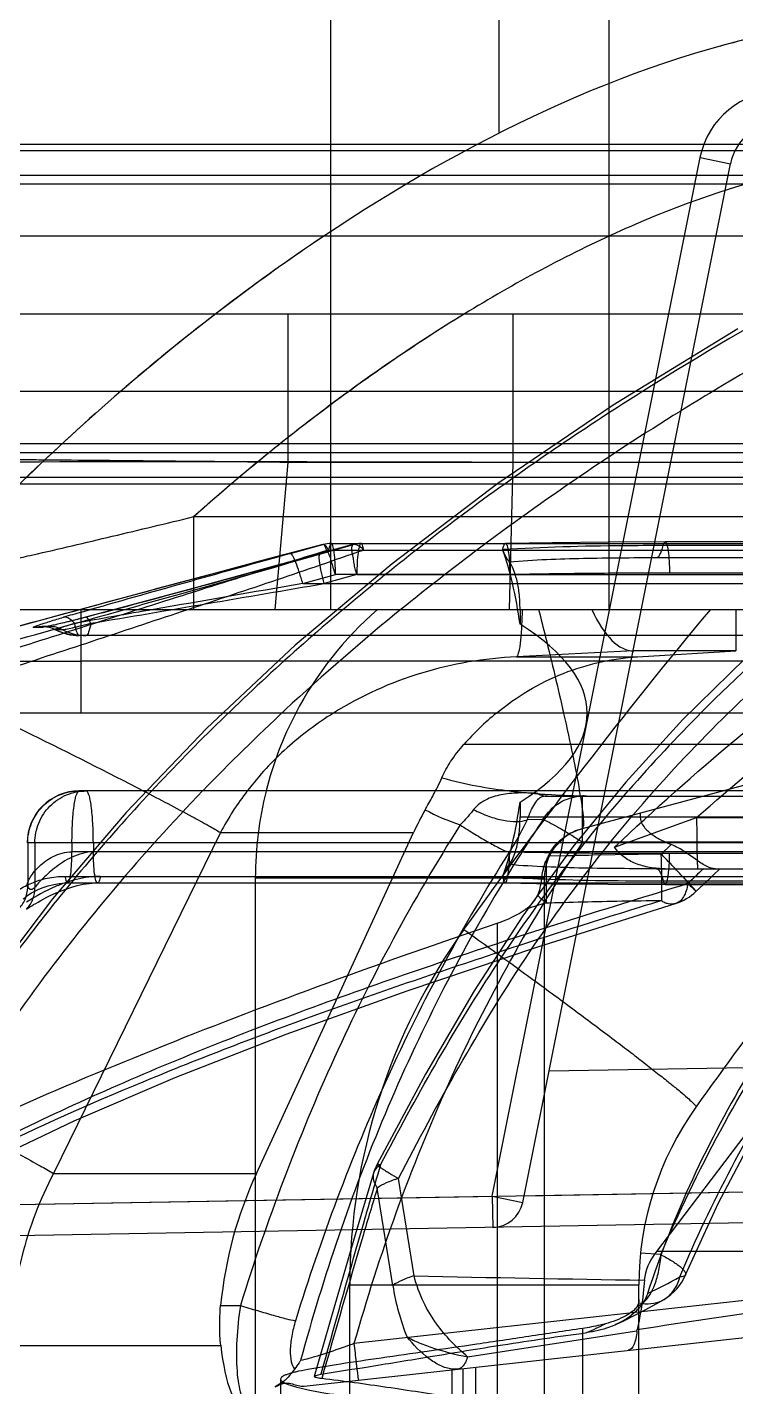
# Model space of a CAD drawing. Header units: millimetres. Extents: x 28656 to 29764, y -21384 to -20601.
# Drawn here: x 29175.79 to 29182.76, y -21156.93 to -21143.56 of the extents above; entities that cross this region are included whole.
import ezdxf

# ---------------------------------------------------------------- set-up
doc = ezdxf.new("R2010")
doc.units = ezdxf.units.MM
doc.header["$LTSCALE"] = 8
doc.layers.add('Cav-cor', color=30, linetype='Continuous')
doc.layers.add('dim', color=3, linetype='Continuous', lineweight=15)

# ---------------------------------------------------------------- blocks, each defined once
blk = doc.blocks.new('20160903.083224')
at = {"layer": 'Cav-cor', "color": 241}
for p, q in [((-43.75, 10.374), (-43.75, 17.638)), ((-45.41, 16.228), (-45.41, 5.688)), ((-42.671, 16.228), (-42.671, 5.688)), ((-29.193, 10.199), (-48.669, 10.199)), ((-48.66, 10.264), (-28.287, 10.265)), ((-43.819, -0.083), (-41.776, 10.132)), ((-43.519, -0.143), (-41.476, 10.072)), ((-41.776, 10.132), (-41.476, 10.072)), ((-48.644, 9.958), (-28.271, 9.959)), ((-27.708, 9.87), (-49.127, 9.87)), ((-28.218, 9.36), (-48.617, 9.36)), ((-57.186, 8.595), (-25.722, 8.595)), ((-46.537, 8.596), (-46.534, 8.599)), ((-45.83, 8.595), (-45.83, 7.134)), ((-43.618, 8.595), (-43.618, 7.134)), ((-28.218, 7.83), (-48.617, 7.83)), ((-49.127, 7.32), (-27.708, 7.32)), ((-48.644, 7.231), (-28.191, 7.231)), ((-45.83, 7.134), (-45.956, 5.688)), ((-36.007, 7.134), (-45.83, 7.134)), ((-43.618, 7.134), (-43.652, 5.688)), ((-48.669, 6.99), (-28.165, 6.99)), ((-48.66, 6.925), (-28.175, 6.925)), ((-46.753, 5.688), (-46.753, 6.601)), ((-46.753, 6.601), (-40.091, 6.601)), ((-45.189, 6.327), (-45.918, 6.126)), ((-45.804, 6.238), (-45.486, 6.326)), ((-45.481, 6.327), (-45.483, 6.327)), ((-45.403, 6.337), (-31.489, 6.337)), ((-45.188, 6.327), (-45.188, 6.327)), ((-31.344, 6.316), (-42.137, 6.316)), ((-31.325, 6.352), (-42.118, 6.352)), ((-45.511, 6.238), (-45.51, 6.238)), ((-45.432, 6.272), (-31.463, 6.272)), ((-42.203, 6.198), (2.237, 6.198)), ((-45.918, 6.126), (-46.764, 5.895)), ((-44.804, 6.138), (-45.757, 5.336)), ((-45.682, 5.943), (-45.361, 6.031)), ((-45.15, 6.031), (-45.472, 5.943)), ((-43.648, 6.032), (-45.361, 6.031)), ((-45.15, 6.031), (-31.531, 6.031)), ((-31.283, 6.046), (-42.076, 6.046)), ((-46.764, 5.895), (-47.52, 5.691)), ((-45.682, 5.943), (-30.632, 5.943)), ((-60.432, 5.688), (18.619, 5.688)), ((-47.865, 5.688), (-47.865, 4.668)), ((-47.859, 5.662), (-47.769, 5.688)), ((-47.52, 5.691), (-47.855, 5.602)), ((-43.546, 5.688), (-43.546, 5.543)), ((-41.424, 5.688), (-41.424, 5.28)), ((-48.248, 5.521), (-48.328, 5.51)), ((-48.258, 5.51), (-48.328, 5.51)), ((-48.178, 5.521), (-48.258, 5.51)), ((-48.178, 5.521), (-48.248, 5.521)), ((-48.111, 5.488), (-48.114, 5.488)), ((-48.041, 5.488), (-48.111, 5.488)), ((-47.991, 5.568), (-48.047, 5.554)), ((-47.927, 5.584), (-47.991, 5.568)), ((-47.855, 5.602), (-47.927, 5.584)), ((-47.818, 5.612), (-47.82, 5.611)), ((-0.06, 5.433), (-47.882, 5.433)), ((-45.757, 5.336), (-46.627, 4.521)), ((-42.429, 5.28), (-43.582, 5.222)), ((-43.582, 5.222), (-42.391, 5.222)), ((-41.424, 5.28), (-42.429, 5.28)), ((-42.391, 5.222), (-41.424, 5.28)), ((-57.951, 5.178), (-47.865, 5.178)), ((-57.951, 5.178), (-47.865, 5.178)), ((-35.019, 5.178), (-47.865, 5.178)), ((-36.877, 5.155), (-42.947, 3.528)), ((-29.398, 4.668), (-57.08, 4.668)), ((-46.627, 4.521), (-47.42, 3.69)), ((-44.097, 4.362), (-18.867, 4.362)), ((-38.546, 4.192), (-42.205, -0.627)), ((-0.06, 3.903), (-47.882, 3.903)), ((-43.546, 3.793), (-43.546, 3.648)), ((-43.28, 3.852), (-18.916, 3.852)), ((-42.952, 3.85), (-42.951, 3.847)), ((-42.914, 3.854), (-42.932, 3.855)), ((-42.932, 3.399), (-42.932, 3.852)), ((-43.546, 3.648), (0.893, 3.648)), ((-43.32, 3.621), (-43.476, 3.62)), ((-42.616, 3.35), (-41.809, 3.643)), ((-42.364, 3.684), (-42.364, 3.648)), ((-41.809, 3.643), (-36.815, 3.643)), ((-46.492, 3.494), (-48.134, 0.141)), ((-46.492, 3.494), (-44.593, 3.494)), ((-46.139, 0.141), (-44.593, 3.494)), ((-30.632, 3.393), (-48.392, 3.393)), ((-48.387, 3.393), (-48.387, 2.953)), ((-48.317, 3.393), (-48.317, 2.953)), ((-47.952, 3.393), (-47.952, 3.304)), ((-47.742, 3.393), (-47.742, 3.304)), ((-39.201, 3.399), (-42.932, 3.399)), ((-42.159, 3.281), (-42.06, 3.376)), ((-31.531, 3.304), (-47.952, 3.304)), ((-43.089, 3.266), (-43.271, 3.262)), ((-42.159, 3.281), (-42.836, 3.271)), ((-42.076, 3.29), (-31.283, 3.29)), ((-42.203, 3.138), (6.334, 3.138)), ((-48.387, 2.953), (-48.392, 2.973)), ((-48.021, 3.063), (-31.463, 3.063)), ((-47.995, 2.998), (-31.489, 2.998)), ((-46.15, 3.048), (-46.15, -6.362)), ((-46.15, 3.048), (-43.307, 3.048)), ((-43.307, 3.048), (-43.333, 3.038)), ((-43.307, 3.048), (-43.307, -6.362)), ((-42.137, 3.019), (-31.344, 3.019)), ((-42.118, 2.984), (-31.325, 2.984)), ((-43.467, 2.746), (-43.494, 2.738)), ((-42.016, 2.796), (-42.016, 2.796)), ((-43.772, 2.602), (-43.772, -6.362)), ((-43.26, 1.151), (-39.061, 1.224)), ((-44.477, 1.118), (-44.951, 0.232)), ((-48.134, 0.141), (-46.139, 0.141)), ((-44.917, 0.227), (-44.951, 0.233)), ((-44.917, 0.227), (-44.945, 0.133)), ((-44.917, 0.227), (-44.935, 0.215)), ((-44.588, -0.865), (-44.741, 0.092)), ((-51.322, -0.214), (-43.819, -0.083)), ((-40.485, -0.028), (-49.208, -0.18)), ((-44.797, -0.959), (-44.95, -0.003)), ((-43.819, -0.083), (-43.814, -0.389)), ((-43.819, -0.083), (-43.519, -0.143)), ((-43.506, -0.078), (-39.571, -0.009)), ((-37.72, -0.283), (-51.317, -0.52)), ((-42.162, -0.657), (-42.36, -0.641)), ((-38.141, -0.627), (-42.205, -0.627)), ((-39.201, -0.871), (-45.179, -1.531)), ((-45.669, -1.95), (-36.785, -0.969)), ((-45.22, -6.772), (-45.22, -0.954)), ((-45.22, -0.954), (-42.377, -0.954)), ((-42.377, -6.772), (-42.377, -0.954)), ((-46.49, -1.156), (-46.296, -1.156)), ((-45.374, -1.172), (-45.569, -1.854)), ((-42.342, -1.136), (-42.38, -1.133)), ((-42.131, -1.098), (-42.131, -1.098)), ((-44.061, -1.661), (-42.396, -1.405)), ((-42.929, -6.772), (-42.929, -1.383)), ((-42.396, -1.405), (-42.394, -1.392)), ((-51.291, -1.549), (-46.489, -1.549)), ((-45.763, -1.782), (-45.793, -1.823)), ((-45.484, -1.761), (-45.504, -1.834)), ((-44.214, -2.059), (-44.214, -1.783)), ((-44.159, -1.783), (-44.164, -1.784)), ((-44.158, -1.783), (-44.16, -1.783)), ((-44.104, -2.168), (-44.104, -1.777)), ((-43.98, -2.13), (-43.98, -1.764)), ((-45.885, -1.915), (-45.953, -1.957)), ((-45.953, -1.957), (-45.941, -1.95)), ((-45.917, -1.937), (-45.941, -1.951)), ((-45.885, -1.915), (-45.917, -1.937)), ((-45.9, -1.88), (-45.9, -6.772))]:
    blk.add_line(p, q, dxfattribs=at)
for points in [[(-41.403, 8.449), (-42.631, 7.698), (-43.764, 6.926), (-44.804, 6.138)], [(-41.918, -0.855), (-41.594, -0.146), (-41.2, 0.598), (-40.748, 1.344), (-40.235, 2.092), (-39.661, 2.843), (-39.023, 3.597), (-38.322, 4.355), (-37.552, 5.12), (-36.712, 5.898), (-35.795, 6.688), (-34.952, 7.359)], [(-45.481, 6.327), (-45.995, 6.191), (-46.577, 6.036), (-47.19, 5.871), (-47.832, 5.697), (-48.504, 5.515), (-49.245, 5.312)], [(-42.118, 6.352), (-42.68, 6.35), (-43.227, 6.344), (-43.69, 6.338)], [(-48.248, 5.521), (-48.241, 5.521), (-48.223, 5.52), (-48.201, 5.517), (-48.178, 5.513), (-48.155, 5.506), (-48.13, 5.496), (-48.114, 5.488)], [(-48.202, 5.52), (-48.203, 5.52), (-48.203, 5.52), (-48.199, 5.52), (-48.192, 5.521), (-48.18, 5.521), (-48.178, 5.521)], [(-48.047, 5.554), (-48.094, 5.543), (-48.115, 5.538), (-48.133, 5.534), (-48.15, 5.53), (-48.165, 5.527), (-48.177, 5.525), (-48.187, 5.523), (-48.195, 5.521), (-48.201, 5.52), (-48.202, 5.52)], [(-41.329, 5.209), (-41.944, 4.606), (-42.505, 3.991)], [(-42.505, 3.991), (-43.025, 3.353), (-43.519, 2.675), (-43.998, 1.937), (-44.477, 1.118)], [(-47.42, 3.69), (-48.143, 2.841), (-48.802, 1.972), (-49.404, 1.077), (-49.954, 0.153)], [(-41.814, 2.916), (-41.746, 2.98), (-41.651, 3.071), (-41.58, 3.138)], [(-48.432, 2.84), (-48.432, 2.839), (-48.431, 2.84), (-48.425, 2.846), (-48.414, 2.856), (-48.398, 2.868), (-48.376, 2.884), (-48.349, 2.9), (-48.317, 2.918), (-48.278, 2.937), (-48.234, 2.955), (-48.185, 2.971), (-48.132, 2.984), (-48.076, 2.993), (-48.019, 2.998), (-47.995, 2.998)], [(-48.399, 2.739), (-48.39, 2.746), (-48.379, 2.753), (-48.365, 2.763), (-48.348, 2.773), (-48.33, 2.785), (-48.308, 2.797), (-48.284, 2.811), (-48.258, 2.826), (-48.229, 2.841), (-48.198, 2.857), (-48.165, 2.874), (-48.129, 2.89), (-48.091, 2.907), (-48.049, 2.924), (-48.003, 2.941), (-47.954, 2.957), (-47.9, 2.972), (-47.842, 2.985), (-47.782, 2.993), (-47.723, 2.998), (-47.7, 2.998)], [(-43.693, 2.998), (-43.231, 2.991), (-42.684, 2.985), (-42.118, 2.984)], [(-50.341, -0.623), (-49.639, -0.202), (-48.831, 0.229), (-47.93, 0.658), (-46.936, 1.086), (-45.845, 1.512), (-44.657, 1.939), (-43.371, 2.369), (-42.016, 2.796)], [(-44.987, 0.145), (-45.168, -0.463), (-45.374, -1.172)], [(-42.596, -1.341), (-42.525, -1.308), (-42.315, -1.201), (-42.13, -1.098)]]:
    blk.add_lwpolyline(points, dxfattribs=at)
for centre, radius, start, end in [((-39.052, 2.134), 9.438, 101.3303, 105.5059), ((-40.976, 9.972), 0.816, 90, 168.69), ((-40.976, 9.972), 0.51, 90, 168.69), ((-34.492, -7.061), 19.755, 123.7644, 127.5599), ((-33.65, -8.164), 21.142, 127.5574, 130.84), ((-33.652, -8.162), 21.139, 127.5474, 130.8349), ((-34.973, -6.234), 17.409, 121.5844, 126.1012), ((-25.997, -18.181), 30.36, 117.9309, 121.0177), ((-32.52, -9.468), 22.868, 130.845, 134.0719), ((-33.683, -8.004), 19.599, 126.1008, 131.8261), ((-26.771, -16.873), 28.84, 121.0385, 121.807), ((-46.856, -1099.434), 1106.573, 89.832363, 90.167637), ((-46.856, -1023.073), 1030.212, 89.819937, 90.180063), ((-58.368, -1170.474), 1177.675, 89.389984, 89.550432), ((34.425, -296.652), 313.339, 104.77539, 105.22598), ((-45.403, 6.03), 0.307, 90.0304, 104.7199), ((-45.108, 6.03), 0.307, 90.0345, 105.1209), ((11.62, -202.532), 216.523, 105.37953, 105.91944), ((-117.832, 268.134), 271.698, 284.9952, 285.4374), ((-147.615, 597.714), 600.521, 279.570897, 279.793046), ((61.774, -617.382), 632.519, 99.781238, 99.916281), ((103.693, -552.979), 578.86, 105.178327, 105.312099), ((-198.112, 542.215), 557.284, 285.5512, 285.68691), ((-168.951, 372.323), 386.444, 288.14823, 288.42487), ((-24.482, -75.85), 84.798, 106.00289, 106.12587), ((2.571, -279.059), 289.055, 99.90517, 100.06134), ((-75.869, 111.852), 109.88, 284.78928, 284.94405), ((-30.311, -12.056), 22.856, 129.0223, 132.8509), ((-42.65, 3.048), 3.5, 131.0479, 152.4108), ((-29.246, -7.782), 17.659, 130.2839, 135.1298), ((-47.882, 5.934), 0.502, 242.8461, 269.9799), ((-47.812, 5.934), 0.502, 242.8461, 269.9799), ((-31.825, -10.414), 20.622, 132.8687, 136.021), ((-42.638, 3.044), 3.512, 152.4339, 165.8395), ((-42.042, 2.549), 2.74, 129.3183, 138.591), ((-30.418, -6.62), 16.009, 135.1168, 138.8832), ((-47.882, 3.393), 0.51, 90, 180.0001), ((-43.896, 2.116), 2.939, 142.5363, 152.0296), ((-42.636, 3.046), 3.513, 165.8895, 179.973), ((-42.837, 10.733), 6.877, 263.3643, 265.5577), ((-48.859, 2.894), 5.984, 9.1861, 9.6838), ((-42.751, 11.823), 7.971, 265.5506, 266.2057), ((-42.724, 12.283), 8.431, 266.2268, 268.5841), ((-42.702, 13.078), 9.226, 268.6837, 270.0036), ((-41.856, 2.232), 3.014, 150.4722, 155.2529), ((-29.169, -5.819), 17.011, 146.2933, 148.7387), ((-42.807, 3.048), 0.5, 104.992, 179.9979), ((-42.814, 3.036), 0.509, 105.0534, 121.9935), ((-26.862, -13.08), 23.173, 134.4298, 134.9803), ((-45.528, -0.539), 4.716, 56.6114, 57.1457), ((-42.76, 3.012), 0.568, 153.9474, 159.0456), ((-42.817, 3.039), 0.505, 147.3944, 153.8753), ((-40.58, -114.8), 118.092, 91.09483, 91.21739), ((-67.18, -20.761), 34.702, 43.6348, 43.8575), ((-67.532, 2.838), 25.379, 0.6736, 1.0059), ((-63.26, -17.024), 29.287, 43.504, 43.6362), ((-25.379, -14.391), 23.979, 133.0294, 133.5328), ((-43.701, 3.038), 0.366, 332.8444, 334.0182), ((-10.613, -99.566), 107.139, 107.12538, 107.58295), ((-19.517, -72.329), 78.803, 107.56659, 107.69344), ((-39.22, -0.954), 6, 144.3784, 180), ((-17.183, -78.883), 85.438, 107.57294, 108.11885), ((-39.377, -0.954), 3, 144.3783, 180), ((-44.497, -0.003), 0.511, 152.6302, 163.1831), ((-43.819, -0.083), 0.306, 271, 348.69), ((-37.807, 297.693), 298.635, 268.69878, 269.13352), ((-44.389, 3.365), 4.879, 295.4598, 299.6579), ((-42.388, -0.657), 0.51, 300.2769, 337.1612), ((-42.471, -0.592), 2.355, 188.9874, 201.8433), ((-42.774, -0.833), 0.53, 313.5494, 318.4671), ((-45.083, 3.369), 5.274, 300.6316, 301.3089), ((-42.752, -0.853), 0.5, 318.5103, 318.9782), ((-42.735, -0.868), 0.478, 318.952, 322.9461), ((-42.708, -0.888), 0.445, 322.9576, 326.1843), ((-44.733, 2.741), 4.554, 293.8711, 296.4312), ((-17.534, 1.557), 27.817, 186.3748, 186.7524), ((-46.148, -1.57), 0.434, 307.3766, 308.9188)]:
    blk.add_arc(centre, radius, start, end, dxfattribs=at)
for centre, major_axis, ratio, start_param, end_param in [((-42.415, 8.284), (0.014, 3.004), 0.273619, 2.615553, 3.142909), ((-49.726, 4.668), (6.841, 0), 0.298207, 5.839998, 6.726373), ((-44.307, 3.001), (1, 0.036), 0.489101, 5.259064, 5.642984), ((-42.555, -1.549), (0, 4), 0.988498, 1.134464, 1.472451), ((-36.612, -0.627), (5.712, 0.334), 0.261417, 2.921539, 3.106057), ((-46.243, -1.156), (0, 1.02), 0.261493, 1.966054, 3.141593)]:
    blk.add_ellipse(centre, major_axis=major_axis, ratio=ratio, start_param=start_param, end_param=end_param, dxfattribs=at)
for points, knots in [([(-40.907, 11.389), (-40.966, 11.377), (-42.626, 11.028), (-44.57, 10.035), (-46.232, 8.831), (-46.534, 8.599)], [0, 0, 0, 0, 0.029478, 0.81927, 1, 1, 1, 1]), ([(-40.751, 10.019), (-41.319, 9.895), (-42.427, 9.518), (-43.716, 8.84), (-44.696, 8.214), (-45.644, 7.541), (-46.319, 6.988), (-46.753, 6.601)], [0, 0, 0, 0, 0.249937, 0.499959, 0.625013, 0.750047, 1, 1, 1, 1]), ([(-38.661, 9.82), (-39.849, 9.272), (-41.589, 8.35), (-43.769, 6.899), (-45.321, 5.693), (-46.769, 4.363), (-48.085, 2.902), (-49.243, 1.313), (-49.904, 0.18), (-50.205, -0.401)], [0, 0, 0, 0, 0.24993, 0.374945, 0.499961, 0.624979, 0.749979, 0.874996, 1, 1, 1, 1]), ([(-41.972, 7.636), (-42.683, 7.195), (-43.606, 6.565), (-44.484, 5.876), (-44.701, 5.701)], [0, 0, 0, 0, 0.749924, 1, 1, 1, 1]), ([(-42.162, -0.657), (-41.987, -0.243), (-41.595, 0.566), (-40.907, 1.717), (-40.135, 2.799), (-39.298, 3.819), (-38.406, 4.78), (-37.169, 5.994), (-36.188, 6.844), (-35.516, 7.383)], [0, 0, 0, 0, 0.128237, 0.25536, 0.381424, 0.506536, 0.630826, 0.754455, 1, 1, 1, 1]), ([(-42.616, 3.349), (-41.838, 4.089), (-40.178, 5.459), (-38.41, 6.677), (-37.516, 7.269)], [0, 0, 0, 0, 0.500283, 1, 1, 1, 1]), ([(-45.83, 7.134), (-46.672, 7.143), (-47.925, 7.155), (-49.577, 7.168), (-50.77, 7.176), (-51.915, 7.183), (-53.002, 7.188), (-54.02, 7.19), (-54.958, 7.191), (-55.809, 7.191), (-56.564, 7.188), (-57.129, 7.184), (-57.527, 7.18), (-57.784, 7.177), (-58.013, 7.173), (-58.212, 7.169), (-58.381, 7.164), (-58.52, 7.159), (-58.617, 7.154), (-58.679, 7.15), (-58.714, 7.147), (-58.742, 7.144), (-58.762, 7.141), (-58.773, 7.139), (-58.78, 7.136), (-58.78, 7.134)], [0, 0, 0, 0, 0.195047, 0.290227, 0.38262, 0.471334, 0.555511, 0.634334, 0.707039, 0.772922, 0.831349, 0.881758, 0.903804, 0.923672, 0.941316, 0.956697, 0.969777, 0.98053, 0.988932, 0.992246, 0.994968, 0.997097, 0.998634, 0.999588, 1, 1, 1, 1]), ([(-44.741, 0.092), (-44.55, 0.461), (-44.158, 1.192), (-43.513, 2.254), (-42.792, 3.257), (-41.731, 4.492), (-40.24, 5.844), (-38.927, 6.757), (-38.259, 7.18)], [0, 0, 0, 0, 0.127943, 0.255547, 0.382441, 0.508318, 0.756302, 1, 1, 1, 1]), ([(-41.809, 3.643), (-41.107, 4.261), (-39.634, 5.416), (-38.085, 6.464), (-37.302, 6.972)], [0, 0, 0, 0, 0.500302, 1, 1, 1, 1]), ([(-49.361, 6.007), (-49.362, 6.006), (-49.356, 6.005), (-49.351, 6.006), (-49.341, 6.007), (-49.329, 6.009), (-49.306, 6.012), (-49.272, 6.019), (-49.223, 6.028), (-49.142, 6.045), (-49.026, 6.07), (-48.872, 6.103), (-48.703, 6.141), (-48.523, 6.182), (-48.272, 6.24), (-47.948, 6.315), (-47.554, 6.408), (-47.154, 6.504), (-46.887, 6.568), (-46.753, 6.601)], [0, 0, 0, 0, 0.001414, 0.003815, 0.007385, 0.012106, 0.01794, 0.032759, 0.05139, 0.073332, 0.125205, 0.185007, 0.250276, 0.319328, 0.39102, 0.53943, 0.691619, 0.845535, 1, 1, 1, 1]), ([(-47.433, 5.688), (-47.242, 5.742), (-46.495, 5.952), (-45.749, 6.164), (-45.194, 6.325)], [0, 0, 0, 0, 0.255787, 1, 1, 1, 1]), ([(-45.361, 6.031), (-45.367, 6.05), (-45.379, 6.088), (-45.395, 6.143), (-45.408, 6.195), (-45.428, 6.238), (-45.445, 6.269), (-45.455, 6.29), (-45.461, 6.303), (-45.465, 6.314), (-45.469, 6.322), (-45.475, 6.327), (-45.48, 6.327), (-45.483, 6.327)], [0, 0, 0, 0, 0.183845, 0.361849, 0.527203, 0.675372, 0.799908, 0.850804, 0.893509, 0.927853, 0.954286, 0.976288, 1, 1, 1, 1]), ([(-45.429, 6.272), (-45.434, 6.281), (-45.443, 6.296), (-45.457, 6.316), (-45.473, 6.33), (-45.481, 6.327)], [0, 0, 0, 0, 0.379478, 0.671258, 1, 1, 1, 1]), ([(-45.403, 6.337), (-45.406, 6.337), (-45.412, 6.332), (-45.422, 6.31), (-45.426, 6.288), (-45.429, 6.272)], [0, 0, 0, 0, 0.112469, 0.31061, 1, 1, 1, 1]), ([(-45.361, 6.031), (-45.361, 6.07), (-45.363, 6.143), (-45.37, 6.228), (-45.379, 6.283), (-45.386, 6.311), (-45.392, 6.329), (-45.4, 6.337), (-45.403, 6.337)], [0, 0, 0, 0, 0.373152, 0.691002, 0.81381, 0.906793, 0.967836, 1, 1, 1, 1]), ([(-45.15, 6.031), (-45.156, 6.05), (-45.167, 6.086), (-45.178, 6.14), (-45.184, 6.191), (-45.193, 6.234), (-45.2, 6.265), (-45.201, 6.287), (-45.2, 6.3), (-45.196, 6.311), (-45.193, 6.319), (-45.19, 6.323), (-45.189, 6.327), (-45.188, 6.327)], [0, 0, 0, 0, 0.191774, 0.375504, 0.544934, 0.692292, 0.813078, 0.863163, 0.906841, 0.944209, 0.974053, 0.993235, 1, 1, 1, 1]), ([(-45.082, 6.272), (-45.091, 6.282), (-45.119, 6.31), (-45.161, 6.332), (-45.188, 6.327)], [0, 0, 0, 0, 0.314835, 1, 1, 1, 1]), ([(-45.108, 6.337), (-45.112, 6.337), (-45.12, 6.329), (-45.126, 6.311), (-45.133, 6.283), (-45.142, 6.228), (-45.149, 6.143), (-45.15, 6.07), (-45.15, 6.031)], [0, 0, 0, 0, 0.032161, 0.093203, 0.186187, 0.308996, 0.626847, 1, 1, 1, 1]), ([(-45.082, 6.272), (-45.085, 6.288), (-45.09, 6.31), (-45.099, 6.332), (-45.106, 6.337), (-45.108, 6.337)], [0, 0, 0, 0, 0.689362, 0.887524, 1, 1, 1, 1]), ([(-42.137, 6.316), (-42.269, 6.316), (-42.796, 6.314), (-43.323, 6.301), (-43.717, 6.277)], [0, 0, 0, 0, 0.24941, 1, 1, 1, 1]), ([(-43.716, 6.272), (-43.713, 6.288), (-43.708, 6.31), (-43.699, 6.332), (-43.692, 6.337), (-43.69, 6.337)], [0, 0, 0, 0, 0.689391, 0.887533, 1, 1, 1, 1]), ([(-43.689, 6.337), (-43.686, 6.337), (-43.678, 6.329), (-43.672, 6.311), (-43.665, 6.283), (-43.656, 6.228), (-43.649, 6.143), (-43.647, 6.07), (-43.647, 6.031)], [0, 0, 0, 0, 0.0323, 0.093506, 0.186588, 0.309424, 0.62714, 1, 1, 1, 1]), ([(-42.203, 6.198), (-42.197, 6.198), (-42.182, 6.206), (-42.167, 6.231), (-42.151, 6.269), (-42.142, 6.299), (-42.137, 6.316)], [0, 0, 0, 0, 0.132267, 0.33166, 0.619792, 1, 1, 1, 1]), ([(-42.137, 6.316), (-42.135, 6.325), (-42.132, 6.338), (-42.122, 6.352), (-42.118, 6.352)], [0, 0, 0, 0, 0.673142, 1, 1, 1, 1]), ([(-42.118, 6.352), (-42.114, 6.352), (-42.107, 6.343), (-42.1, 6.326), (-42.093, 6.297), (-42.085, 6.242), (-42.078, 6.157), (-42.076, 6.085), (-42.076, 6.046)], [0, 0, 0, 0, 0.032202, 0.093131, 0.186235, 0.309057, 0.626765, 1, 1, 1, 1]), ([(-45.432, 6.272), (-45.738, 6.178), (-46.352, 5.986), (-47.586, 5.598), (-48.513, 5.301), (-49.132, 5.103)], [0, 0, 0, 0, 0.247298, 0.497706, 1, 1, 1, 1]), ([(-46.812, 5.688), (-46.518, 5.786), (-45.942, 5.977), (-45.369, 6.175), (-45.088, 6.272)], [0, 0, 0, 0, 0.510029, 1, 1, 1, 1]), ([(-45.682, 5.943), (-45.693, 5.981), (-45.714, 6.051), (-45.743, 6.133), (-45.766, 6.185), (-45.78, 6.213), (-45.792, 6.23), (-45.801, 6.238), (-45.804, 6.238)], [0, 0, 0, 0, 0.364798, 0.680318, 0.804536, 0.900437, 0.965104, 1, 1, 1, 1]), ([(-45.472, 5.943), (-45.482, 5.979), (-45.498, 6.047), (-45.514, 6.128), (-45.52, 6.181), (-45.52, 6.209), (-45.519, 6.227), (-45.514, 6.237), (-45.511, 6.238)], [0, 0, 0, 0, 0.376123, 0.693472, 0.815651, 0.908049, 0.968328, 1, 1, 1, 1]), ([(-43.652, 6.156), (-43.658, 6.164), (-43.684, 6.201), (-43.704, 6.242), (-43.717, 6.276)], [0, 0, 0, 0, 0.213026, 1, 1, 1, 1]), ([(-43.546, 5.543), (-43.565, 5.678), (-43.609, 5.926), (-43.677, 6.168), (-43.717, 6.276)], [0, 0, 0, 0, 0.545098, 1, 1, 1, 1]), ([(-43.652, 6.156), (-43.53, 6.168), (-43.287, 6.182), (-42.804, 6.196), (-42.443, 6.198), (-42.203, 6.198)], [0, 0, 0, 0, 0.253344, 0.503785, 1, 1, 1, 1]), ([(-43.546, 5.688), (-43.546, 5.741), (-43.551, 5.841), (-43.574, 5.975), (-43.606, 6.079), (-43.636, 6.135), (-43.652, 6.156)], [0, 0, 0, 0, 0.328737, 0.61378, 0.837071, 1, 1, 1, 1]), ([(-42.076, 6.046), (-42.338, 6.046), (-42.731, 6.044), (-43.255, 6.037), (-43.517, 6.033), (-43.648, 6.032)], [0, 0, 0, 0, 0.499999, 0.749999, 1, 1, 1, 1]), ([(-43.524, 5.688), (-43.526, 5.622), (-43.53, 5.531), (-43.538, 5.417), (-43.545, 5.352), (-43.552, 5.3), (-43.561, 5.261), (-43.569, 5.236), (-43.577, 5.224), (-43.582, 5.222)], [0, 0, 0, 0, 0.413503, 0.580356, 0.719642, 0.83088, 0.913903, 0.969219, 1, 1, 1, 1]), ([(-43.363, 5.688), (-43.34, 5.597), (-43.255, 5.257), (-43.173, 4.916), (-43.117, 4.666)], [0, 0, 0, 0, 0.267582, 1, 1, 1, 1]), ([(-48.328, 5.51), (-48.349, 5.51), (-48.264, 5.542), (-48.227, 5.553), (-48.141, 5.58), (-48.08, 5.598), (-48.034, 5.611)], [0, 0, 0, 0, 0.202901, 0.354997, 0.541786, 1, 1, 1, 1]), ([(-47.82, 5.611), (-47.873, 5.597), (-47.97, 5.572), (-48.085, 5.544), (-48.162, 5.527), (-48.205, 5.518), (-48.235, 5.513), (-48.252, 5.51), (-48.258, 5.51)], [0, 0, 0, 0, 0.363064, 0.669473, 0.791672, 0.888912, 0.958899, 1, 1, 1, 1]), ([(-48.114, 5.488), (-48.115, 5.489), (-48.112, 5.491), (-48.109, 5.492), (-48.104, 5.495), (-48.097, 5.498), (-48.085, 5.502), (-48.055, 5.513), (-48.001, 5.53), (-47.954, 5.543), (-47.927, 5.551)], [0, 0, 0, 0, 0.012441, 0.031081, 0.058644, 0.095082, 0.14028, 0.255917, 0.57879, 1, 1, 1, 1]), ([(-47.767, 5.551), (-47.8, 5.542), (-47.861, 5.527), (-47.942, 5.507), (-47.996, 5.495), (-48.027, 5.489), (-48.037, 5.488), (-48.041, 5.488)], [0, 0, 0, 0, 0.363079, 0.669498, 0.888925, 0.958902, 1, 1, 1, 1]), ([(-47.927, 5.551), (-47.936, 5.561), (-47.963, 5.591), (-48.006, 5.617), (-48.034, 5.611)], [0, 0, 0, 0, 0.320243, 1, 1, 1, 1]), ([(-47.927, 5.551), (-47.922, 5.521), (-47.914, 5.483), (-47.898, 5.443), (-47.887, 5.433), (-47.882, 5.433)], [0, 0, 0, 0, 0.692967, 0.889851, 1, 1, 1, 1]), ([(-47.767, 5.551), (-47.775, 5.568), (-47.787, 5.589), (-47.805, 5.61), (-47.815, 5.613), (-47.818, 5.612)], [0, 0, 0, 0, 0.675528, 0.875279, 1, 1, 1, 1]), ([(-47.767, 5.551), (-47.772, 5.521), (-47.78, 5.483), (-47.796, 5.443), (-47.807, 5.433), (-47.812, 5.433)], [0, 0, 0, 0, 0.692967, 0.889851, 1, 1, 1, 1]), ([(-43.582, 5.222), (-43.897, 5.208), (-44.528, 5.101), (-45.112, 4.838), (-45.381, 4.669)], [0, 0, 0, 0, 0.498376, 1, 1, 1, 1]), ([(-43.778, 4.669), (-43.58, 4.831), (-43.141, 5.095), (-42.639, 5.207), (-42.391, 5.222)], [0, 0, 0, 0, 0.506934, 1, 1, 1, 1]), ([(-48.768, 4.668), (-48.628, 4.599), (-48.12, 4.346), (-47.613, 4.091), (-47.247, 3.902)], [0, 0, 0, 0, 0.274868, 1, 1, 1, 1]), ([(-45.381, 4.669), (-45.542, 4.568), (-45.85, 4.337), (-46.112, 4.056), (-46.229, 3.903)], [0, 0, 0, 0, 0.497837, 1, 1, 1, 1]), ([(-43.117, 4.666), (-43.085, 4.524), (-43.029, 4.269), (-42.98, 4.014), (-42.96, 3.901)], [0, 0, 0, 0, 0.560038, 1, 1, 1, 1]), ([(-44.315, 4.033), (-44.291, 4.088), (-44.226, 4.204), (-44.145, 4.308), (-44.097, 4.362)], [0, 0, 0, 0, 0.456718, 1, 1, 1, 1]), ([(-44.377, 3.903), (-44.371, 3.915), (-44.349, 3.957), (-44.328, 4.001), (-44.315, 4.033)], [0, 0, 0, 0, 0.278323, 1, 1, 1, 1]), ([(-44.315, 4.033), (-44.203, 4), (-43.976, 3.949), (-43.747, 3.916), (-43.632, 3.902)], [0, 0, 0, 0, 0.500291, 1, 1, 1, 1]), ([(-46.665, 3.906), (-47.259, 3.289), (-48.371, 1.976), (-49.291, 0.523), (-49.701, -0.23)], [0, 0, 0, 0, 0.500007, 1, 1, 1, 1]), ([(-48.387, 3.393), (-48.387, 3.459), (-48.361, 3.593), (-48.249, 3.762), (-48.081, 3.876), (-47.948, 3.903), (-47.882, 3.903)], [0, 0, 0, 0, 0.251141, 0.501574, 0.751093, 1, 1, 1, 1]), ([(-48.317, 3.393), (-48.317, 3.459), (-48.291, 3.593), (-48.179, 3.762), (-48.011, 3.876), (-47.878, 3.903), (-47.812, 3.903)], [0, 0, 0, 0, 0.251141, 0.501574, 0.751093, 1, 1, 1, 1]), ([(-47.952, 3.393), (-47.952, 3.458), (-47.949, 3.578), (-47.938, 3.72), (-47.923, 3.812), (-47.913, 3.854), (-47.903, 3.88), (-47.896, 3.894), (-47.888, 3.903), (-47.882, 3.903)], [0, 0, 0, 0, 0.373252, 0.690785, 0.813744, 0.906762, 0.941305, 0.967819, 1, 1, 1, 1]), ([(-47.742, 3.393), (-47.742, 3.458), (-47.745, 3.578), (-47.757, 3.72), (-47.771, 3.812), (-47.781, 3.854), (-47.791, 3.88), (-47.798, 3.894), (-47.806, 3.903), (-47.812, 3.903)], [0, 0, 0, 0, 0.373252, 0.690785, 0.813744, 0.906762, 0.941305, 0.967819, 1, 1, 1, 1]), ([(-47.247, 3.902), (-47.088, 3.82), (-46.874, 3.708), (-46.623, 3.57), (-46.529, 3.517), (-46.492, 3.494)], [0, 0, 0, 0, 0.624528, 0.845823, 1, 1, 1, 1]), ([(-44.917, 0.227), (-44.745, 0.555), (-44.392, 1.205), (-43.817, 2.153), (-43.184, 3.06), (-42.72, 3.631), (-42.479, 3.907)], [0, 0, 0, 0, 0.250937, 0.501597, 0.751484, 1, 1, 1, 1]), ([(-44.479, 3.718), (-44.47, 3.734), (-44.435, 3.795), (-44.401, 3.857), (-44.377, 3.903)], [0, 0, 0, 0, 0.261446, 1, 1, 1, 1]), ([(-43.37, 3.877), (-43.429, 3.882), (-43.543, 3.887), (-43.712, 3.874), (-43.873, 3.831), (-43.967, 3.764), (-44.002, 3.72)], [0, 0, 0, 0, 0.264307, 0.508754, 0.748286, 1, 1, 1, 1]), ([(-43.717, 3.06), (-43.677, 3.167), (-43.609, 3.41), (-43.565, 3.657), (-43.546, 3.793)], [0, 0, 0, 0, 0.454902, 1, 1, 1, 1]), ([(-43.28, 3.852), (-43.295, 3.852), (-43.319, 3.85), (-43.36, 3.832), (-43.399, 3.79), (-43.439, 3.716), (-43.463, 3.656), (-43.476, 3.62)], [0, 0, 0, 0, 0.135395, 0.225395, 0.404062, 0.64578, 1, 1, 1, 1]), ([(-43.37, 3.877), (-43.362, 3.873), (-43.335, 3.859), (-43.303, 3.852), (-43.28, 3.852)], [0, 0, 0, 0, 0.26161, 1, 1, 1, 1]), ([(-43.32, 3.621), (-43.279, 3.689), (-43.167, 3.807), (-43.009, 3.852), (-42.932, 3.852)], [0, 0, 0, 0, 0.51001, 1, 1, 1, 1]), ([(-42.951, 3.847), (-42.943, 3.793), (-42.93, 3.705), (-42.922, 3.616), (-42.922, 3.581)], [0, 0, 0, 0, 0.606171, 1, 1, 1, 1]), ([(-44.002, 3.72), (-44.012, 3.707), (-44.054, 3.655), (-44.1, 3.606), (-44.135, 3.569)], [0, 0, 0, 0, 0.239673, 1, 1, 1, 1]), ([(-44.002, 3.72), (-43.954, 3.695), (-43.859, 3.653), (-43.716, 3.612), (-43.588, 3.598), (-43.508, 3.608), (-43.476, 3.62)], [0, 0, 0, 0, 0.293286, 0.570634, 0.810578, 1, 1, 1, 1]), ([(-43.476, 3.62), (-43.488, 3.593), (-43.542, 3.484), (-43.603, 3.378), (-43.653, 3.3)], [0, 0, 0, 0, 0.239268, 1, 1, 1, 1]), ([(-43.652, 3.179), (-43.636, 3.2), (-43.606, 3.256), (-43.574, 3.36), (-43.551, 3.495), (-43.546, 3.594), (-43.546, 3.648)], [0, 0, 0, 0, 0.162914, 0.386187, 0.671235, 1, 1, 1, 1]), ([(-43.32, 3.621), (-43.3, 3.614), (-43.252, 3.591), (-43.172, 3.548), (-43.075, 3.49), (-43.005, 3.447), (-42.969, 3.423)], [0, 0, 0, 0, 0.160469, 0.391615, 0.677965, 1, 1, 1, 1]), ([(-42.364, 3.648), (-42.364, 3.612), (-42.34, 3.56), (-42.29, 3.509), (-42.234, 3.464), (-42.157, 3.419), (-42.092, 3.39), (-42.06, 3.376)], [0, 0, 0, 0, 0.248139, 0.373645, 0.498995, 0.749478, 1, 1, 1, 1]), ([(-41.809, 3.643), (-41.809, 3.61), (-41.809, 3.546), (-41.808, 3.452), (-41.807, 3.366), (-41.806, 3.29), (-41.804, 3.235), (-41.803, 3.199), (-41.802, 3.178), (-41.801, 3.161), (-41.8, 3.148), (-41.799, 3.143), (-41.798, 3.138), (-41.797, 3.138)], [0, 0, 0, 0, 0.194948, 0.382942, 0.555725, 0.706938, 0.830965, 0.881352, 0.92328, 0.956281, 0.980129, 0.994681, 1, 1, 1, 1]), ([(-44.135, 3.569), (-44.599, 2.837), (-45.425, 1.303), (-46.038, -0.327), (-46.296, -1.156)], [0, 0, 0, 0, 0.499582, 1, 1, 1, 1]), ([(-44.135, 3.569), (-44.087, 3.538), (-43.993, 3.479), (-43.86, 3.4), (-43.747, 3.34), (-43.681, 3.309), (-43.653, 3.3)], [0, 0, 0, 0, 0.310762, 0.601782, 0.840322, 1, 1, 1, 1]), ([(-42.922, 3.581), (-42.923, 3.569), (-42.923, 3.553), (-42.931, 3.533), (-42.936, 3.531)], [0, 0, 0, 0, 0.676142, 1, 1, 1, 1]), ([(-42.932, 3.399), (-43.435, 2.646), (-44.317, 1.052), (-44.932, -0.66), (-45.179, -1.531)], [0, 0, 0, 0, 0.500139, 1, 1, 1, 1]), ([(-42.117, 3.138), (-42.169, 3.138), (-42.268, 3.145), (-42.409, 3.184), (-42.529, 3.249), (-42.592, 3.313), (-42.616, 3.349)], [0, 0, 0, 0, 0.275331, 0.530582, 0.769664, 1, 1, 1, 1]), ([(-41.625, 3.138), (-41.653, 3.138), (-41.719, 3.161), (-41.813, 3.225), (-41.925, 3.306), (-42.011, 3.357), (-42.06, 3.376)], [0, 0, 0, 0, 0.170307, 0.401764, 0.686564, 1, 1, 1, 1]), ([(-48.392, 2.973), (-48.392, 2.986), (-48.383, 3.016), (-48.347, 3.083), (-48.269, 3.174), (-48.161, 3.253), (-48.049, 3.296), (-47.985, 3.304), (-47.952, 3.304)], [0, 0, 0, 0, 0.066974, 0.156599, 0.389127, 0.673414, 0.832151, 1, 1, 1, 1]), ([(-47.742, 3.304), (-47.814, 3.304), (-47.922, 3.273), (-48.043, 3.203), (-48.122, 3.146), (-48.19, 3.089), (-48.246, 3.036), (-48.288, 2.992), (-48.31, 2.965), (-48.317, 2.953)], [0, 0, 0, 0, 0.313989, 0.464565, 0.606125, 0.735758, 0.849122, 0.939845, 1, 1, 1, 1]), ([(-47.995, 2.998), (-47.991, 2.998), (-47.983, 3.006), (-47.977, 3.024), (-47.97, 3.053), (-47.961, 3.108), (-47.954, 3.193), (-47.952, 3.265), (-47.952, 3.304)], [0, 0, 0, 0, 0.032163, 0.093206, 0.18619, 0.308998, 0.626848, 1, 1, 1, 1]), ([(-47.7, 2.998), (-47.703, 2.998), (-47.711, 3.006), (-47.717, 3.024), (-47.724, 3.053), (-47.733, 3.108), (-47.74, 3.193), (-47.742, 3.265), (-47.742, 3.304)], [0, 0, 0, 0, 0.032159, 0.093202, 0.186185, 0.308995, 0.626847, 1, 1, 1, 1]), ([(-43.653, 3.3), (-44.105, 2.586), (-44.909, 1.091), (-45.505, -0.498), (-45.754, -1.307)], [0, 0, 0, 0, 0.499611, 1, 1, 1, 1]), ([(-43.693, 2.998), (-43.689, 2.998), (-43.681, 3.006), (-43.671, 3.036), (-43.659, 3.098), (-43.651, 3.192), (-43.649, 3.265), (-43.648, 3.304)], [0, 0, 0, 0, 0.03274, 0.094141, 0.309876, 0.627409, 1, 1, 1, 1]), ([(-43.648, 3.304), (-43.517, 3.303), (-43.255, 3.298), (-42.731, 3.291), (-42.338, 3.29), (-42.076, 3.29)], [0, 0, 0, 0, 0.250001, 0.500001, 1, 1, 1, 1]), ([(-43.333, 3.038), (-43.331, 3.052), (-43.323, 3.113), (-43.308, 3.172), (-43.291, 3.216)], [0, 0, 0, 0, 0.23926, 1, 1, 1, 1]), ([(-43.291, 3.216), (-43.289, 3.176), (-43.289, 3.1), (-43.289, 3.024), (-43.289, 2.987)], [0, 0, 0, 0, 0.520062, 1, 1, 1, 1]), ([(-42.081, 3.135), (-42.08, 3.147), (-42.077, 3.199), (-42.076, 3.25), (-42.076, 3.29)], [0, 0, 0, 0, 0.23483, 1, 1, 1, 1]), ([(-43.717, 3.06), (-43.712, 3.072), (-43.694, 3.114), (-43.672, 3.154), (-43.652, 3.179)], [0, 0, 0, 0, 0.28783, 1, 1, 1, 1]), ([(-42.203, 3.138), (-42.443, 3.138), (-42.804, 3.14), (-43.287, 3.154), (-43.53, 3.168), (-43.652, 3.179)], [0, 0, 0, 0, 0.496215, 0.746656, 1, 1, 1, 1]), ([(-39.849, 3.141), (-40.112, 2.83), (-40.617, 2.19), (-41.294, 1.174), (-41.868, 0.099), (-42.167, -0.656), (-42.292, -1.04)], [0, 0, 0, 0, 0.250869, 0.501423, 0.751215, 1, 1, 1, 1]), ([(-42.203, 3.138), (-42.197, 3.138), (-42.182, 3.129), (-42.167, 3.104), (-42.151, 3.067), (-42.142, 3.036), (-42.137, 3.019)], [0, 0, 0, 0, 0.132267, 0.33166, 0.619792, 1, 1, 1, 1]), ([(-42.155, 3.136), (-42.155, 3.075), (-42.154, 2.971), (-42.154, 2.868), (-42.155, 2.825)], [0, 0, 0, 0, 0.588631, 1, 1, 1, 1]), ([(-42.118, 2.984), (-42.113, 2.984), (-42.103, 3), (-42.095, 3.029), (-42.087, 3.077), (-42.083, 3.114), (-42.081, 3.135)], [0, 0, 0, 0, 0.09418, 0.295071, 0.602712, 1, 1, 1, 1]), ([(-41.814, 2.916), (-41.814, 2.916), (-41.815, 2.918), (-41.817, 2.921), (-41.822, 2.926), (-41.827, 2.933), (-41.835, 2.941), (-41.849, 2.956), (-41.87, 2.979), (-41.899, 3.011), (-41.935, 3.049), (-41.975, 3.091), (-42.003, 3.121), (-42.018, 3.137)], [0, 0, 0, 0, 0.004696, 0.017922, 0.039726, 0.069981, 0.108544, 0.155268, 0.272357, 0.418604, 0.590978, 0.78609, 1, 1, 1, 1]), ([(-41.975, -0.875), (-41.667, -0.143), (-40.914, 1.265), (-39.96, 2.541), (-39.45, 3.148)], [0, 0, 0, 0, 0.500448, 1, 1, 1, 1]), ([(-50.205, -0.401), (-49.926, -0.225), (-49.342, 0.121), (-48.418, 0.598), (-47.431, 1.049), (-46.027, 1.626), (-44.179, 2.284), (-42.666, 2.759), (-41.895, 2.993)], [0, 0, 0, 0, 0.110031, 0.225777, 0.346571, 0.471614, 0.731496, 1, 1, 1, 1]), ([(-48.697, 2.65), (-48.701, 2.654), (-48.707, 2.666), (-48.708, 2.686), (-48.702, 2.71), (-48.683, 2.748), (-48.64, 2.802), (-48.568, 2.869), (-48.47, 2.939), (-48.344, 3.003), (-48.192, 3.052), (-48.079, 3.063), (-48.021, 3.063)], [0, 0, 0, 0, 0.020628, 0.043127, 0.070495, 0.104168, 0.191897, 0.306538, 0.446388, 0.60997, 0.795888, 1, 1, 1, 1]), ([(-48.697, 2.65), (-48.657, 2.65), (-48.577, 2.666), (-48.475, 2.733), (-48.406, 2.833), (-48.388, 2.913), (-48.387, 2.953)], [0, 0, 0, 0, 0.24945, 0.500188, 0.750816, 1, 1, 1, 1]), ([(-47.996, 3.007), (-48.036, 2.994), (-48.177, 2.94), (-48.309, 2.867), (-48.4, 2.809)], [0, 0, 0, 0, 0.280023, 1, 1, 1, 1]), ([(-48.396, 2.745), (-48.37, 2.772), (-48.329, 2.838), (-48.316, 2.915), (-48.317, 2.953)], [0, 0, 0, 0, 0.498725, 1, 1, 1, 1]), ([(-48.317, 2.953), (-48.326, 2.943), (-48.352, 2.925), (-48.378, 2.943), (-48.387, 2.953)], [0, 0, 0, 0, 0.499998, 1, 1, 1, 1]), ([(-48.021, 3.063), (-48.018, 3.047), (-48.013, 3.026), (-48.004, 3.004), (-47.997, 2.998), (-47.995, 2.998)], [0, 0, 0, 0, 0.689299, 0.887485, 1, 1, 1, 1]), ([(-47.674, 3.063), (-47.701, 3.063), (-47.811, 3.058), (-47.919, 3.033), (-47.996, 3.007)], [0, 0, 0, 0, 0.252425, 1, 1, 1, 1]), ([(-47.674, 3.063), (-47.677, 3.047), (-47.681, 3.026), (-47.69, 3.004), (-47.697, 2.998), (-47.7, 2.998)], [0, 0, 0, 0, 0.689374, 0.88753, 1, 1, 1, 1]), ([(-43.71, 3.008), (-44.153, 2.278), (-44.93, 0.749), (-45.48, -0.874), (-45.704, -1.698)], [0, 0, 0, 0, 0.500064, 1, 1, 1, 1]), ([(-43.717, 3.058), (-43.585, 3.05), (-43.059, 3.024), (-42.532, 3.019), (-42.137, 3.019)], [0, 0, 0, 0, 0.250759, 1, 1, 1, 1]), ([(-43.716, 3.063), (-43.713, 3.047), (-43.71, 3.026), (-43.702, 3.004), (-43.695, 2.998), (-43.693, 2.998)], [0, 0, 0, 0, 0.691053, 0.887953, 1, 1, 1, 1]), ([(-43.372, 2.878), (-43.361, 2.9), (-43.345, 2.954), (-43.336, 3.008), (-43.333, 3.038)], [0, 0, 0, 0, 0.460657, 1, 1, 1, 1]), ([(-43.289, 2.987), (-43.288, 2.952), (-43.287, 2.902), (-43.29, 2.841), (-43.289, 2.815), (-43.287, 2.804)], [0, 0, 0, 0, 0.577114, 0.810461, 1, 1, 1, 1]), ([(-42.137, 3.019), (-42.135, 3.01), (-42.132, 2.998), (-42.122, 2.984), (-42.118, 2.984)], [0, 0, 0, 0, 0.673148, 1, 1, 1, 1]), ([(-41.895, 2.993), (-41.898, 2.968), (-41.909, 2.923), (-41.934, 2.864), (-41.969, 2.818), (-42, 2.801), (-42.016, 2.796)], [0, 0, 0, 0, 0.310318, 0.574111, 0.794614, 1, 1, 1, 1]), ([(-41.895, 2.993), (-41.884, 2.982), (-41.868, 2.966), (-41.848, 2.947), (-41.836, 2.935), (-41.828, 2.927), (-41.821, 2.92), (-41.817, 2.918), (-41.814, 2.915), (-41.814, 2.916)], [0, 0, 0, 0, 0.42616, 0.59848, 0.7415, 0.853676, 0.934207, 0.982908, 1, 1, 1, 1]), ([(-43.44, 2.782), (-43.421, 2.802), (-43.398, 2.831), (-43.38, 2.863), (-43.376, 2.871)], [0, 0, 0, 0, 0.745314, 1, 1, 1, 1]), ([(-43.372, 2.878), (-43.365, 2.87), (-43.34, 2.843), (-43.31, 2.818), (-43.287, 2.804)], [0, 0, 0, 0, 0.269324, 1, 1, 1, 1]), ([(-42.161, 2.823), (-42.289, 2.821), (-42.545, 2.819), (-42.801, 2.813), (-42.929, 2.809)], [0, 0, 0, 0, 0.499965, 1, 1, 1, 1]), ([(-42.016, 2.796), (-42.038, 2.789), (-42.077, 2.788), (-42.123, 2.803), (-42.147, 2.816), (-42.155, 2.825)], [0, 0, 0, 0, 0.477675, 0.740828, 1, 1, 1, 1]), ([(-43.494, 2.738), (-43.49, 2.741), (-43.471, 2.755), (-43.453, 2.77), (-43.44, 2.782)], [0, 0, 0, 0, 0.254781, 1, 1, 1, 1]), ([(-50.012, 0.054), (-49.545, 0.304), (-48.565, 0.775), (-47.032, 1.415), (-45.426, 2.029), (-44.329, 2.414), (-43.772, 2.602)], [0, 0, 0, 0, 0.235602, 0.483129, 0.738407, 1, 1, 1, 1]), ([(-44.097, 2.541), (-43.944, 2.43), (-43.644, 2.214), (-43.212, 1.898), (-42.874, 1.647), (-42.626, 1.46), (-42.461, 1.335), (-42.313, 1.22), (-42.182, 1.118), (-42.07, 1.028), (-41.977, 0.953), (-41.906, 0.892), (-41.86, 0.85), (-41.834, 0.824), (-41.822, 0.81), (-41.816, 0.801), (-41.814, 0.795), (-41.815, 0.793)], [0, 0, 0, 0, 0.196921, 0.385073, 0.557619, 0.636053, 0.708292, 0.773681, 0.831626, 0.881604, 0.923166, 0.955945, 0.979668, 0.988083, 0.994201, 0.998072, 1, 1, 1, 1]), ([(-50.272, -0.447), (-49.31, 0.132), (-47.735, 0.876), (-45.528, 1.722), (-44.353, 2.122), (-43.753, 2.319)], [0, 0, 0, 0, 0.474935, 0.73304, 1, 1, 1, 1]), ([(-50.602, 1.409), (-50.321, 1.271), (-49.793, 1.009), (-49.164, 0.691), (-48.731, 0.467), (-48.479, 0.334), (-48.286, 0.229), (-48.177, 0.168), (-48.134, 0.141)], [0, 0, 0, 0, 0.338474, 0.637116, 0.761707, 0.865387, 0.945496, 1, 1, 1, 1]), ([(-48.134, 0.141), (-48.269, -0.118), (-48.48, -0.67), (-48.552, -1.256), (-48.552, -1.549)], [0, 0, 0, 0, 0.499108, 1, 1, 1, 1]), ([(-44.987, 0.145), (-44.993, 0.123), (-44.992, 0.068), (-44.966, 0.021), (-44.95, -0.002)], [0, 0, 0, 0, 0.453367, 1, 1, 1, 1]), ([(-44.935, 0.215), (-44.942, 0.21), (-44.964, 0.191), (-44.98, 0.166), (-44.987, 0.145)], [0, 0, 0, 0, 0.268994, 1, 1, 1, 1]), ([(-44.951, 0.233), (-44.952, 0.231), (-44.947, 0.224), (-44.938, 0.216), (-44.921, 0.202), (-44.897, 0.186), (-44.866, 0.166), (-44.814, 0.134), (-44.771, 0.11), (-44.741, 0.092)], [0, 0, 0, 0, 0.023309, 0.076177, 0.160535, 0.275588, 0.419602, 0.590598, 1, 1, 1, 1]), ([(-44.945, 0.133), (-44.992, -0.024), (-45.176, -0.654), (-45.353, -1.286), (-45.484, -1.761)], [0, 0, 0, 0, 0.249222, 1, 1, 1, 1]), ([(-44.741, 0.092), (-44.782, 0.08), (-44.854, 0.054), (-44.923, 0.018), (-44.95, -0.002)], [0, 0, 0, 0, 0.561766, 1, 1, 1, 1]), ([(-44.95, -0.003), (-44.997, -0.157), (-45.183, -0.781), (-45.362, -1.406), (-45.496, -1.876)], [0, 0, 0, 0, 0.248768, 1, 1, 1, 1]), ([(-42.342, -1.136), (-42.285, -1.09), (-42.223, -0.975), (-42.177, -0.809), (-42.162, -0.709), (-42.16, -0.657)], [0, 0, 0, 0, 0.425585, 0.703182, 1, 1, 1, 1]), ([(-42.16, -0.657), (-42.124, -0.677), (-42.072, -0.705), (-42.01, -0.746), (-41.974, -0.773), (-41.946, -0.798), (-41.925, -0.822), (-41.913, -0.845), (-41.918, -0.855)], [0, 0, 0, 0, 0.384134, 0.547873, 0.688429, 0.803762, 0.892972, 1, 1, 1, 1]), ([(-42.394, -1.392), (-42.037, -1.339), (-40.62, -1.127), (-39.203, -0.914), (-38.142, -0.754)], [0, 0, 0, 0, 0.251464, 1, 1, 1, 1]), ([(-44.588, -0.865), (-44.63, -0.878), (-44.702, -0.904), (-44.77, -0.94), (-44.797, -0.959)], [0, 0, 0, 0, 0.561769, 1, 1, 1, 1]), ([(-44.061, -1.661), (-44.175, -1.567), (-44.337, -1.399), (-44.505, -1.122), (-44.566, -0.955), (-44.588, -0.865)], [0, 0, 0, 0, 0.455342, 0.712944, 1, 1, 1, 1]), ([(-42.323, -0.908), (-42.326, -0.95), (-42.341, -1.113), (-42.367, -1.274), (-42.394, -1.392)], [0, 0, 0, 0, 0.259176, 1, 1, 1, 1]), ([(-42.13, -1.098), (-42.092, -1.075), (-42.023, -1.009), (-41.985, -0.922), (-41.975, -0.875)], [0, 0, 0, 0, 0.482989, 1, 1, 1, 1]), ([(-41.918, -0.855), (-41.921, -0.863), (-41.942, -0.874), (-41.962, -0.875), (-41.975, -0.875)], [0, 0, 0, 0, 0.37596, 1, 1, 1, 1]), ([(-42.292, -1.04), (-42.295, -1.048), (-42.307, -1.082), (-42.324, -1.113), (-42.339, -1.135)], [0, 0, 0, 0, 0.246669, 1, 1, 1, 1]), ([(-46.489, -1.549), (-46.492, -1.518), (-46.503, -1.387), (-46.5, -1.255), (-46.49, -1.156)], [0, 0, 0, 0, 0.242162, 1, 1, 1, 1]), ([(-46.296, -1.156), (-46.313, -1.27), (-46.336, -1.485), (-46.337, -1.744), (-46.317, -1.922), (-46.294, -2.025), (-46.264, -2.104), (-46.234, -2.144), (-46.218, -2.157)], [0, 0, 0, 0, 0.335213, 0.63138, 0.754857, 0.857868, 0.939115, 1, 1, 1, 1]), ([(-46.296, -1.156), (-46.24, -1.174), (-46.132, -1.207), (-45.981, -1.251), (-45.856, -1.285), (-45.784, -1.302), (-45.754, -1.307)], [0, 0, 0, 0, 0.310109, 0.601723, 0.840915, 1, 1, 1, 1]), ([(-42.396, -1.169), (-42.407, -1.187), (-42.442, -1.221), (-42.544, -1.284), (-42.637, -1.319), (-42.706, -1.337)], [0, 0, 0, 0, 0.178808, 0.403253, 1, 1, 1, 1]), ([(-42.38, -1.133), (-42.381, -1.136), (-42.385, -1.148), (-42.391, -1.16), (-42.396, -1.169)], [0, 0, 0, 0, 0.241238, 1, 1, 1, 1]), ([(-42.377, -1.099), (-42.377, -1.102), (-42.377, -1.114), (-42.378, -1.125), (-42.38, -1.133)], [0, 0, 0, 0, 0.275201, 1, 1, 1, 1]), ([(-42.342, -1.136), (-42.305, -1.142), (-42.231, -1.141), (-42.161, -1.116), (-42.131, -1.098)], [0, 0, 0, 0, 0.511293, 1, 1, 1, 1]), ([(-45.754, -1.307), (-45.77, -1.356), (-45.793, -1.453), (-45.809, -1.589), (-45.803, -1.699), (-45.78, -1.762), (-45.763, -1.782)], [0, 0, 0, 0, 0.320526, 0.608034, 0.838062, 1, 1, 1, 1]), ([(-42.929, -1.383), (-43.106, -1.409), (-43.453, -1.461), (-43.963, -1.537), (-44.447, -1.607), (-44.894, -1.671), (-45.286, -1.729), (-45.567, -1.773), (-45.729, -1.805), (-45.796, -1.822), (-45.834, -1.834), (-45.863, -1.845), (-45.886, -1.857), (-45.9, -1.871), (-45.9, -1.88)], [0, 0, 0, 0, 0.177219, 0.348372, 0.511321, 0.662609, 0.79657, 0.904184, 0.944346, 0.960313, 0.973368, 0.98355, 0.991089, 1, 1, 1, 1]), ([(-45.504, -1.834), (-45.343, -1.807), (-44.984, -1.751), (-44.388, -1.653), (-43.68, -1.536), (-43.166, -1.461), (-42.89, -1.424)], [0, 0, 0, 0, 0.185677, 0.411457, 0.684782, 1, 1, 1, 1]), ([(-44.657, -1.468), (-44.618, -1.488), (-44.532, -1.527), (-44.336, -1.599), (-44.175, -1.641), (-44.061, -1.661)], [0, 0, 0, 0, 0.210269, 0.450254, 1, 1, 1, 1]), ([(-44.214, -1.783), (-44.254, -1.779), (-44.336, -1.751), (-44.492, -1.65), (-44.593, -1.544), (-44.657, -1.468)], [0, 0, 0, 0, 0.219587, 0.459423, 1, 1, 1, 1]), ([(-42.706, -1.337), (-42.723, -1.342), (-42.797, -1.36), (-42.872, -1.374), (-42.929, -1.383)], [0, 0, 0, 0, 0.235271, 1, 1, 1, 1]), ([(-42.596, -1.341), (-42.619, -1.352), (-42.714, -1.391), (-42.815, -1.414), (-42.89, -1.424)], [0, 0, 0, 0, 0.253808, 1, 1, 1, 1]), ([(-42.396, -1.405), (-42.398, -1.431), (-42.406, -1.479), (-42.425, -1.547), (-42.457, -1.595), (-42.483, -1.598)], [0, 0, 0, 0, 0.358634, 0.646849, 1, 1, 1, 1]), ([(-45.179, -1.531), (-45.208, -1.542), (-45.317, -1.582), (-45.427, -1.619), (-45.509, -1.645)], [0, 0, 0, 0, 0.258956, 1, 1, 1, 1]), ([(-45.704, -1.698), (-45.709, -1.706), (-45.728, -1.734), (-45.748, -1.762), (-45.763, -1.782)], [0, 0, 0, 0, 0.256447, 1, 1, 1, 1]), ([(-45.509, -1.645), (-45.547, -1.657), (-45.612, -1.676), (-45.677, -1.693), (-45.704, -1.698)], [0, 0, 0, 0, 0.590222, 1, 1, 1, 1]), ([(-45.158, -1.714), (-45.157, -1.727), (-45.154, -1.751), (-45.15, -1.786), (-45.146, -1.817), (-45.142, -1.842), (-45.14, -1.863), (-45.138, -1.876), (-45.136, -1.884), (-45.136, -1.888), (-45.135, -1.89), (-45.135, -1.891), (-45.135, -1.891)], [0, 0, 0, 0, 0.219646, 0.417045, 0.589256, 0.733922, 0.848836, 0.932041, 0.961436, 0.98258, 0.995408, 1, 1, 1, 1]), ([(-44.061, -1.661), (-44.066, -1.678), (-44.08, -1.714), (-44.108, -1.761), (-44.142, -1.781), (-44.158, -1.783)], [0, 0, 0, 0, 0.322473, 0.707546, 1, 1, 1, 1]), ([(-45.793, -1.823), (-45.799, -1.83), (-45.824, -1.861), (-45.852, -1.889), (-45.876, -1.908)], [0, 0, 0, 0, 0.243752, 1, 1, 1, 1]), ([(-45.569, -1.854), (-45.568, -1.852), (-45.562, -1.848), (-45.55, -1.843), (-45.529, -1.838), (-45.514, -1.835), (-45.504, -1.834)], [0, 0, 0, 0, 0.102993, 0.297274, 0.59581, 1, 1, 1, 1]), ([(-45.496, -1.876), (-45.507, -1.875), (-45.526, -1.872), (-45.547, -1.868), (-45.559, -1.863), (-45.566, -1.861), (-45.57, -1.856), (-45.569, -1.854)], [0, 0, 0, 0, 0.416014, 0.721314, 0.830702, 0.911362, 1, 1, 1, 1]), ([(-44.164, -1.784), (-44.168, -1.784), (-44.185, -1.785), (-44.201, -1.785), (-44.214, -1.783)], [0, 0, 0, 0, 0.239622, 1, 1, 1, 1]), ([(-45.9, -1.88), (-45.9, -1.891), (-45.882, -1.907), (-45.855, -1.921), (-45.808, -1.94), (-45.732, -1.963), (-45.622, -1.989), (-45.488, -2.014), (-45.269, -2.048), (-45.095, -2.068), (-44.971, -2.079)], [0, 0, 0, 0, 0.034188, 0.062236, 0.09794, 0.190887, 0.309727, 0.451576, 0.614274, 1, 1, 1, 1]), ([(-45.9, -1.931), (-45.882, -1.924), (-45.842, -1.914), (-45.784, -1.928), (-45.728, -1.947), (-45.688, -1.952), (-45.669, -1.95)], [0, 0, 0, 0, 0.25044, 0.499164, 0.753634, 1, 1, 1, 1]), ([(-44.214, -2.059), (-44.428, -2.027), (-44.748, -1.977), (-45.175, -1.916), (-45.389, -1.889), (-45.496, -1.876)], [0, 0, 0, 0, 0.500422, 0.750362, 1, 1, 1, 1])]:
    blk.add_open_spline(points, degree=3, knots=knots, dxfattribs=at)
for points in [[(-47.474, 7.832), (-48.137, 7.26), (-48.764, 6.649), (-49.361, 6.007)], [(-44.097, 2.541), (-43.326, 3.617), (-42.521, 4.672), (-41.671, 5.688)], [(-48.111, 5.488), (-48.153, 5.509), (-48.201, 5.521), (-48.248, 5.521)], [(-48.041, 5.488), (-48.083, 5.509), (-48.131, 5.521), (-48.178, 5.521)], [(-47.882, 5.433), (-47.962, 5.433), (-48.043, 5.452), (-48.114, 5.488)], [(-44.479, 3.718), (-44.369, 3.659), (-44.253, 3.611), (-44.135, 3.569)], [(-43.243, 3.312), (-43.203, 3.374), (-43.147, 3.429), (-43.084, 3.468)], [(-41.815, 0.793), (-41.241, 1.595), (-40.65, 2.381), (-40.036, 3.143)], [(-42.929, 2.809), (-43.053, 2.806), (-43.177, 2.802), (-43.301, 2.799)], [(-42.016, 2.796), (-41.941, 2.82), (-41.87, 2.861), (-41.814, 2.916)], [(-42.409, -1.217), (-42.463, -1.269), (-42.528, -1.31), (-42.596, -1.341)], [(-45.941, -1.951), (-45.927, -1.944), (-45.914, -1.937), (-45.9, -1.931)]]:
    blk.add_open_spline(points, degree=3, dxfattribs=at)

msp = doc.modelspace()

# ---------------------------------------------------------------- linework, layer by layer
at = {"layer": 'Cav-cor', "color": 241}
msp.add_line((29143.28, -21149.289), (29263.28, -21149.289), dxfattribs=at)

# ---------------------------------------------------------------- block references
at = {"layer": 'dim'}
msp.add_blockref('20160903.083224', (29224.187, -21154.977), dxfattribs=at)

doc.saveas('drawing.dxf')
